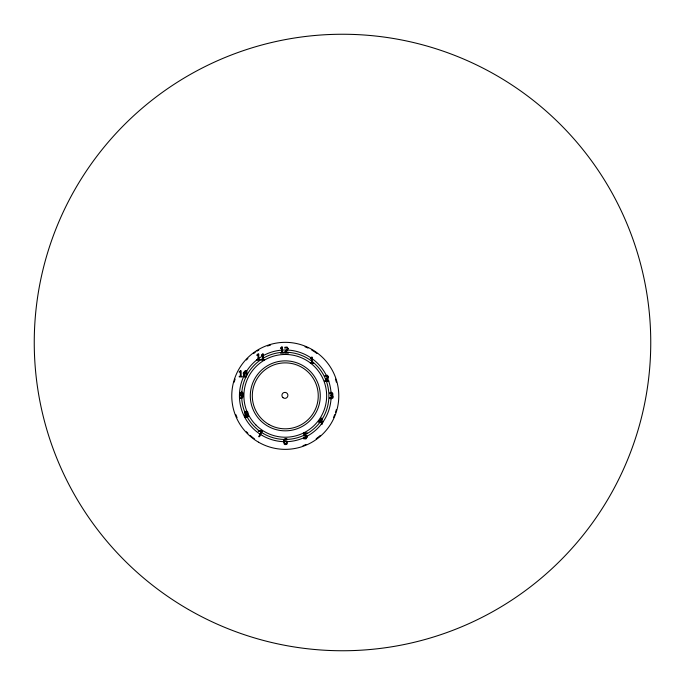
<?xml version="1.0" encoding="UTF-8"?>
<svg xmlns="http://www.w3.org/2000/svg" width="685" height="685" viewBox="0 0 685 685"><rect width="100%" height="100%" fill="white"/><g stroke="black" fill="none" stroke-linecap="round" stroke-linejoin="round"><path stroke-width="1.03" d="M286.399 443.632C287.709 437.818 280.944 444.471 286.399 443.632A1.002 1.002 0 0 1 285.594 443.983M332.371 395.442C333.621 394.654 332.619 390.904 329.656 392.788L329.656 393.652L331.934 393.31C333.287 394.74 330.453 394.723 330.735 395.682L332.156 396.041L332.285 397.334L331.112 398.071L329.485 397.54L329.485 398.405L331.163 398.781L332.662 398.216A1.909 1.909 0 0 0 333.175 397.231L332.371 395.442A1.319 1.319 0 0 1 333.09 396.161M336.361 409.536A52.882 52.882 0 0 1 335.444 412.584M334.725 414.596A52.882 52.882 0 0 1 333.501 417.559M320.357 435.42A52.882 52.882 0 0 1 316.187 438.76M306.007 444.496A52.882 52.882 0 0 1 303.018 445.67M254.375 438.76A52.882 52.882 0 0 1 250.196 435.42M247.884 433.245A52.882 52.882 0 0 1 246.42 431.721M237.061 417.559A52.882 52.882 0 0 1 235.828 414.596M234.201 382.161A52.882 52.882 0 0 1 235.109 379.113M246.42 359.985A52.882 52.882 0 0 1 247.884 358.452M253.51 353.571A52.882 52.882 0 0 1 255.248 352.321M257.029 351.148A52.882 52.882 0 0 1 258.836 350.052M267.535 346.028A52.882 52.882 0 0 1 270.575 345.052M305.022 346.79A52.882 52.882 0 0 1 307.959 348.074M311.718 350.052A52.882 52.882 0 0 1 317.044 353.571M335.444 379.113A52.882 52.882 0 0 1 336.361 382.161M242.695 394.817C242.088 396.658 239.236 394.723 240.683 393.207A0.959 0.959 0 0 1 241.248 392.865L242.267 393.19L242.695 394.817M243.278 373.102C246.249 387.008 249.871 362.887 243.278 373.102M244.125 372.794C245.042 384.251 248.544 366.398 244.125 372.794M283.607 441.08L284.241 444.094A1.712 1.712 0 0 0 285.2 444.616L286.673 444.325A1.944 1.944 0 0 0 287.383 443.409L286.869 440.977L284.412 441.046L284.969 439.513A1.533 1.533 0 0 1 285.833 439.025C289.412 438.434 282.64 437.732 283.607 441.08M243.526 394.988L242.464 397.985L240.084 398.456C239.861 397.112 243.226 398.225 242.678 395.784C235.512 397.788 242.704 387.111 243.526 394.988M307.171 437.021L305.99 438.939L303.524 438.751L303.524 437.886L305.621 438.297L306.332 437.021L305.793 436.011L303.772 436.002L303.772 432.851L307.137 432.851L307.137 433.571L304.568 433.571L304.568 435.198L306.537 435.549A1.516 1.516 0 0 1 307.128 436.525L307.171 437.021M247.439 412.781L246.831 414.005L245.709 413.44A0.873 0.873 0 0 1 245.384 412.73L246.403 411.813L247.439 412.781M248.398 415.769C248.467 417.781 245.256 418.304 244.545 416.497C245.144 414.459 244.836 413.928 244.853 411.916A1.755 1.755 0 0 1 245.675 411.325C249.768 410.666 246.651 414.434 248.398 415.769M245.281 415.324C245.11 419.049 249.802 415.007 245.941 414.408L245.281 415.324M288.162 348.588L287.477 350.343L285.405 352.45L288.419 352.45L288.419 353.152L284.643 353.152L284.643 352.296L287.323 348.631L286.69 347.672L284.814 348.143L284.763 347.269L287.101 347.012L288.162 348.588M328.475 376.836L327.79 378.591L325.717 380.697L328.723 380.697L328.723 381.399L324.947 381.399L324.947 380.543L327.635 376.878L327.002 375.919L325.075 376.39L325.075 375.517L327.413 375.26L328.475 376.836M240.503 370.782L239.236 371.638L239.236 372.195L240.349 372.195L240.349 376.305L239.236 376.305L239.236 376.921L242.225 376.921L242.225 376.305L241.137 376.305L241.137 370.782L240.503 370.782M258.125 354.008L256.866 354.864L256.866 355.429L257.971 355.429L257.971 359.531L256.866 359.531L256.866 360.156L259.846 360.156L259.846 359.531L258.767 359.531L258.767 354.008L258.125 354.008M262.723 354.008L261.464 354.864L261.464 355.429L262.569 355.429L262.569 359.531L261.464 359.531L261.464 360.156L264.444 360.156L264.444 359.531L263.357 359.531L263.357 354.008L262.723 354.008M281.783 347.012L280.525 347.869L280.525 348.425L281.638 348.425L281.638 352.527L280.525 352.527L280.525 353.152L283.513 353.152L283.513 352.527L282.425 352.527L282.425 347.012L281.783 347.012M311.684 357.227L310.425 358.084L310.425 358.64L311.529 358.64L311.529 362.75L310.425 362.75L310.425 363.375L313.405 363.375L313.405 362.75L312.317 362.75L312.317 357.227L311.684 357.227M262.209 431.499L259.564 436.705L258.69 436.705L261.49 431.302L258.322 431.302L258.322 430.582L262.209 430.582L262.209 431.499M321.333 419.22L319.27 421.609L321.333 421.609L321.333 419.22M321.368 418.252L318.628 421.403L318.628 422.268L321.333 422.268L321.333 424.375L322.121 424.375L322.121 422.268L322.849 422.268L322.849 421.609L322.121 421.609L322.121 418.252L321.368 418.252M282.922 397.6A2.988 2.988 0 0 0 287.846 395.981A2.988 2.988 0 0 0 283.984 392.522A2.988 2.988 0 0 0 282.922 397.6M188.375 609.453A308.25 308.25 0 0 0 650.75 342.5A308.25 308.25 0 0 0 188.375 75.547A308.25 308.25 0 0 0 188.375 609.453M268.794 424.409A32.974 32.974 0 0 0 318.251 395.853A32.974 32.974 0 0 0 268.794 367.288A32.974 32.974 0 0 0 268.794 424.409M258.528 442.185A53.498 53.498 0 0 0 338.784 395.853A53.498 53.498 0 0 0 258.528 349.513A53.498 53.498 0 0 0 258.528 442.185M262.355 435.557A45.852 45.852 0 0 0 331.138 395.853A45.852 45.852 0 0 0 262.355 356.14A45.852 45.852 0 0 0 262.355 435.557M263.468 433.622A43.617 43.617 0 0 0 328.894 395.853A43.617 43.617 0 0 0 263.468 358.075A43.617 43.617 0 0 0 263.468 433.622M256.019 425.111A41.383 41.383 0 0 0 325.247 406.556A41.383 41.383 0 0 0 274.565 355.875A41.383 41.383 0 0 0 256.019 425.111M260.54 420.59A34.995 34.995 0 0 0 319.082 404.903A34.995 34.995 0 0 0 276.226 362.048A34.995 34.995 0 0 0 260.54 420.59"/></g></svg>
